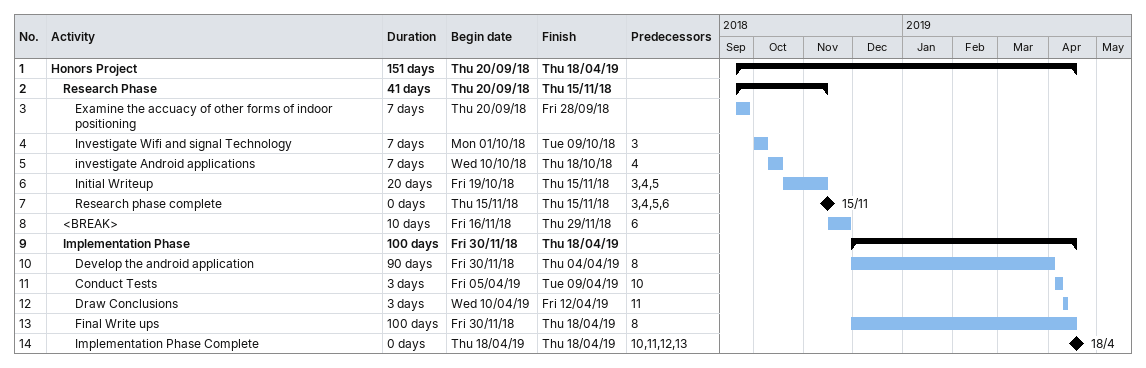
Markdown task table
| ID | Level | Task | Duration | Start | Finish | Predecessors |
|---|---|---|---|---|---|---|
| 1 | 1 | **Honors Project** | 151d | 2018-09-20 | 2019-04-18 |  |
| 2 | 2 | **Research Phase** | 41d | 2018-09-20 | 2018-11-15 |  |
| 3 | 3 | Examine the accuacy of other forms of indoor positioning | 7d | 2018-09-20 | 2018-09-28 |  |
| 4 | 3 | Investigate Wifi and signal Technology | 7d | 2018-10-01 | 2018-10-09 | 3 |
| 5 | 3 | investigate Android applications | 7d | 2018-10-10 | 2018-10-18 | 4 |
| 6 | 3 | Initial Writeup | 20d | 2018-10-19 | 2018-11-15 | 3, 4, 5 |
| 7 | 3 | Research phase complete | 0d | 2018-11-15 | 2018-11-15 | 3, 4, 5, 6 |
| 8 | 2 | <BREAK> | 10d | 2018-11-16 | 2018-11-29 | 6 |
| 9 | 2 | **Implementation Phase** | 100d | 2018-11-30 | 2019-04-18 |  |
| 10 | 3 | Develop the android application | 90d | 2018-11-30 | 2019-04-04 | 8 |
| 11 | 3 | Conduct Tests | 3d | 2019-04-05 | 2019-04-09 | 10 |
| 12 | 3 | Draw Conclusions | 3d | 2019-04-10 | 2019-04-12 | 11 |
| 13 | 3 | Final Write ups | 100d | 2018-11-30 | 2019-04-18 | 8 |
| 14 | 3 | Implementation Phase Complete | 0d | 2019-04-18 | 2019-04-18 | 10, 11, 12, 13 |
